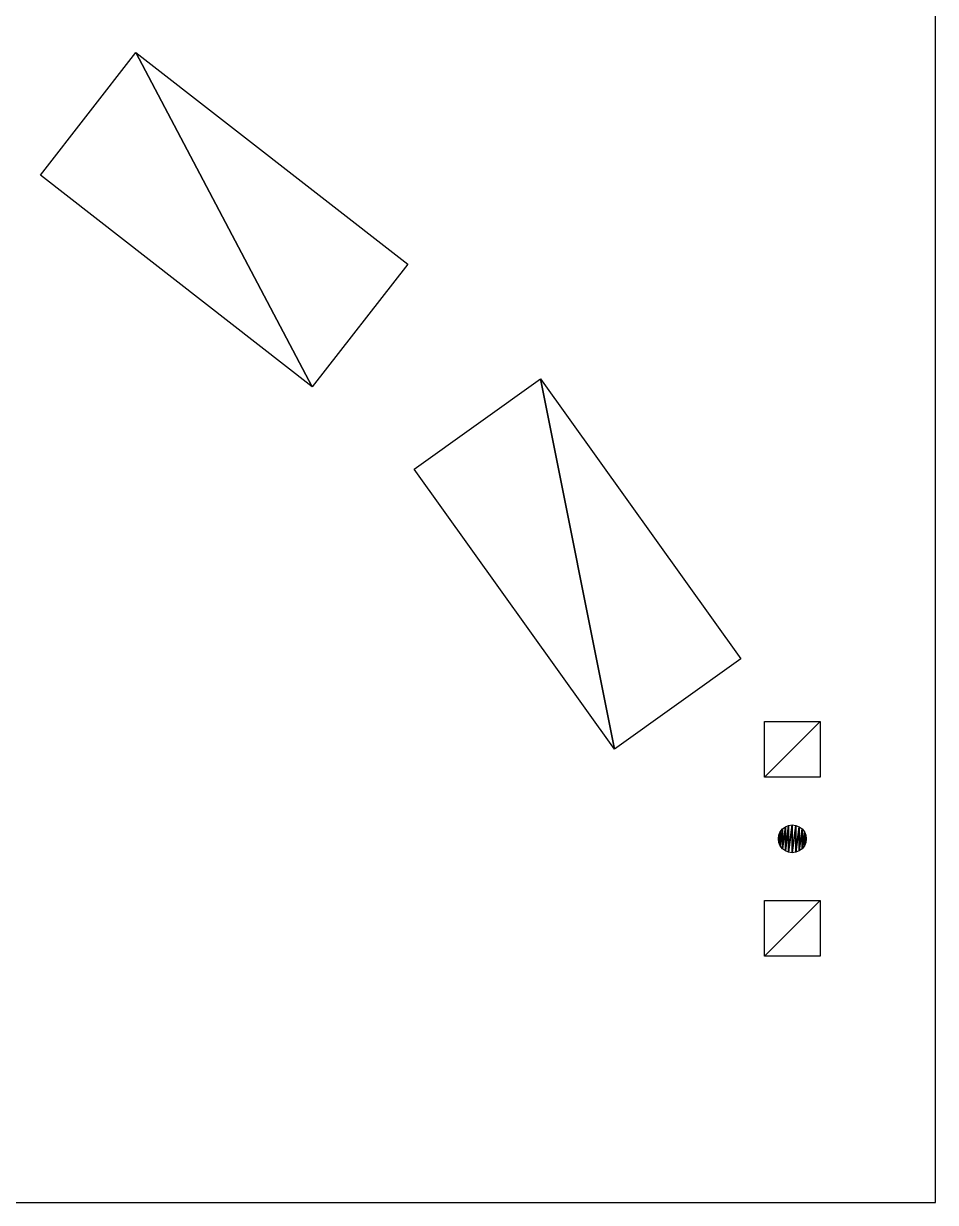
# Model space of a CAD drawing. Header units: metres. Extents: x -935 to 1842, y -1273 to 224.
# Drawn here: x 444.7 to 536.3, y -0.2 to 118.2 of the extents above; entities that cross this region are included whole.
import ezdxf

# ---------------------------------------------------------------- set-up
doc = ezdxf.new("R2010")
doc.units = ezdxf.units.M

msp = doc.modelspace()

# ---------------------------------------------------------------- linework, layer by layer
at = {"layer": 'Group#8'}
for p, q in [((536.3, -0.2), (536.3, 210.24)), ((115.91, -0.2), (536.3, -0.2))]:
    msp.add_line(p, q, dxfattribs=at)

# ---------------------------------------------------------------- meshes
mesh = msp.add_polyface(dxfattribs=at)
corners = [(455.96, 115.32), (473.68, 81.75), (446.38, 103.01), (483.27, 94.06)]
mesh.append_faces([[corners[k] for k in face] for face in [(0, 1, 2), (1, 0, 3)]], dxfattribs={"vtx0": -1})
mesh = msp.add_polyface(dxfattribs=at)
corners = [(496.6, 82.55), (504.06, 45.33), (483.92, 73.47), (516.74, 54.41)]
mesh.append_faces([[corners[k] for k in face] for face in [(0, 1, 2), (1, 0, 3)]], dxfattribs={"vtx0": -1})
mesh = msp.add_polyface(dxfattribs=at)
corners = [(524.72, 48.13), (519.12, 42.53), (519.12, 48.13), (524.72, 42.53)]
mesh.append_faces([[corners[k] for k in face] for face in [(0, 1, 2), (1, 0, 3)]], dxfattribs={"vtx0": -1})
mesh = msp.add_polyface(dxfattribs=at)
corners = [(520.57, 36.7), (520.57, 35.97), (520.52, 36.33), (520.71, 37.03), (520.71, 35.63), (520.93, 37.32), (520.93, 35.34), (521.22, 37.54), (521.22, 35.12), (521.55, 37.68), (521.55, 34.98), (521.92, 37.73), (521.92, 34.94), (522.28, 37.68), (522.28, 34.98), (522.62, 37.54), (522.62, 35.12), (522.91, 37.32), (522.91, 35.34), (523.13, 37.03), (523.13, 35.63), (523.27, 36.7), (523.27, 35.97), (523.32, 36.33)]
mesh.append_faces([[corners[k] for k in face] for face in [(0, 1, 2), (22, 21, 23)]], dxfattribs={"vtx0": -1})
mesh.append_faces([[corners[k] for k in face] for face in [(1, 3, 4), (4, 5, 6), (6, 7, 8), (8, 9, 10), (10, 11, 12), (12, 13, 14), (14, 15, 16), (16, 17, 18), (18, 19, 20), (20, 21, 22)]], dxfattribs={"vtx0": -1, "vtx1": -1})
mesh.append_faces([[corners[k] for k in face] for face in [(1, 0, 3), (4, 3, 5), (6, 5, 7), (8, 7, 9), (10, 9, 11), (12, 11, 13), (14, 13, 15), (16, 15, 17), (18, 17, 19), (20, 19, 21)]], dxfattribs={"vtx0": -1, "vtx2": -1})
mesh = msp.add_polyface(dxfattribs=at)
corners = [(524.72, 30.13), (519.12, 24.53), (519.12, 30.13), (524.72, 24.53)]
mesh.append_faces([[corners[k] for k in face] for face in [(0, 1, 2), (1, 0, 3)]], dxfattribs={"vtx0": -1})

doc.saveas('drawing.dxf')
